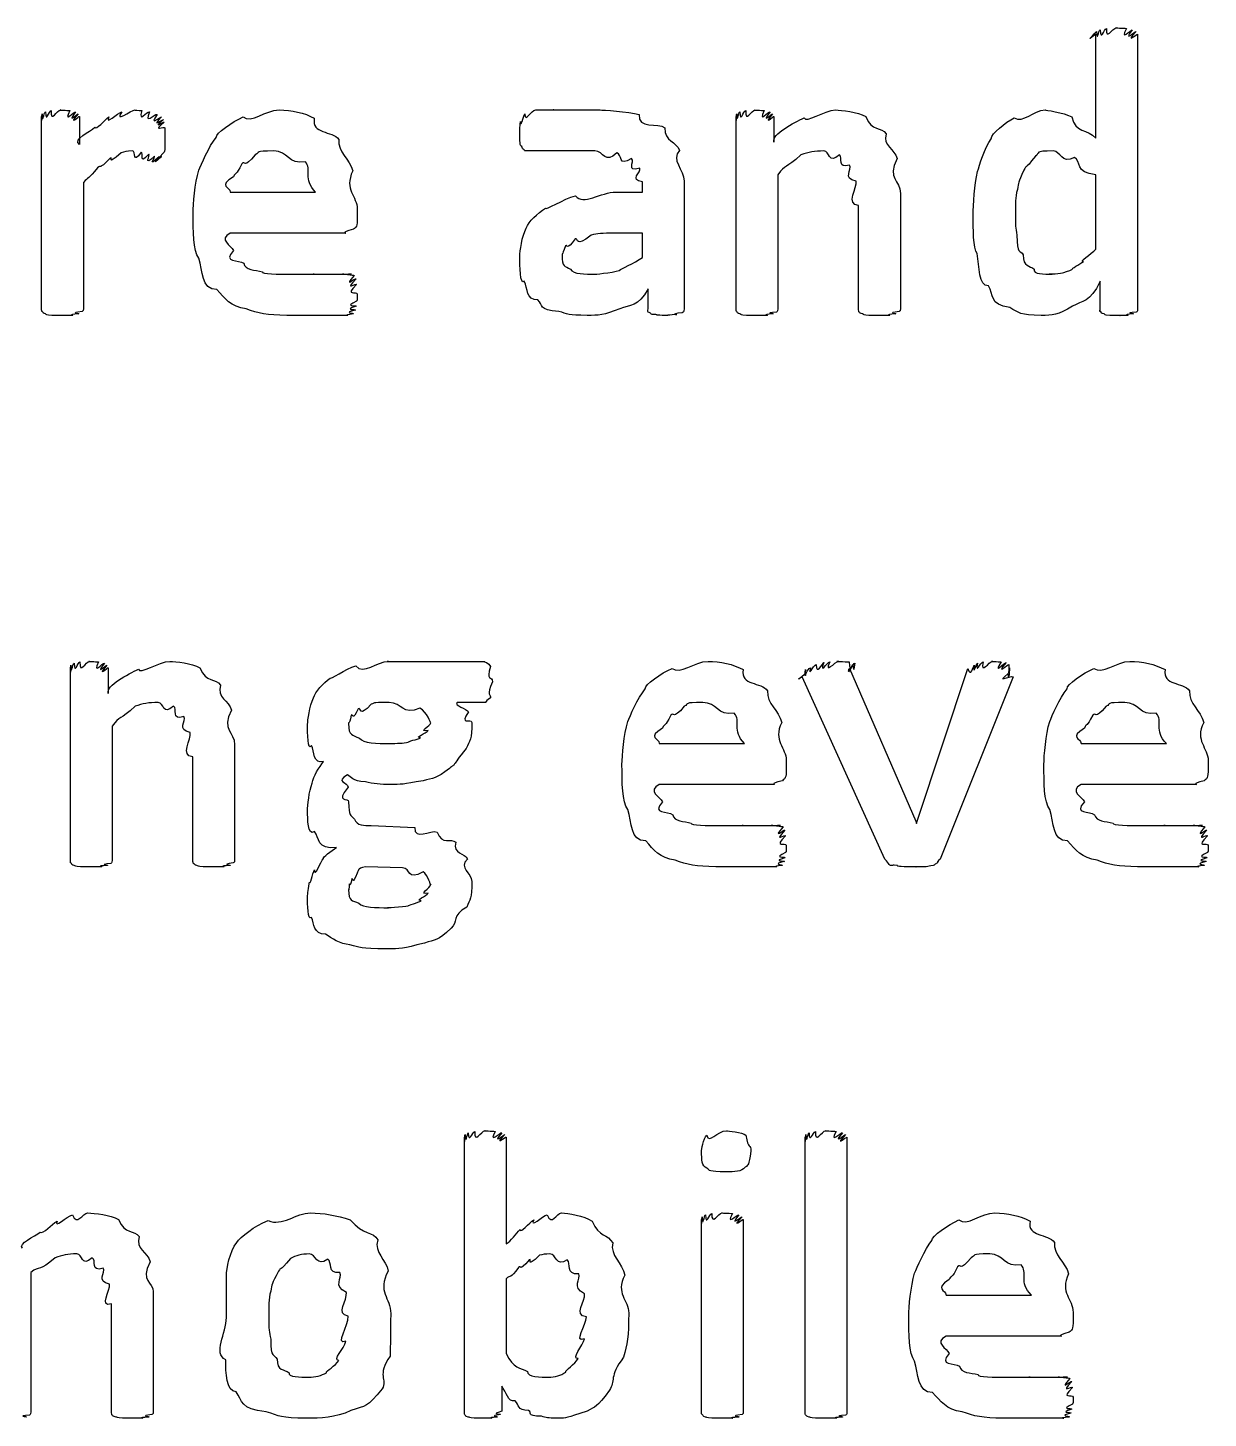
# Model space of a CAD drawing. Header units: millimetres. Extents: x 0 to 216, y 0 to 279.
# Drawn here: x 79.22 to 89.36, y 114.49 to 126.44 of the extents above; entities that cross this region are included whole.
import ezdxf

# ---------------------------------------------------------------- set-up
doc = ezdxf.new("R2010")
doc.units = ezdxf.units.MM
doc.layers.get('0').update_dxf_attribs({"linetype": 'CONTINUOUS'})

msp = doc.modelspace()

# ---------------------------------------------------------------- linework, layer by layer
at = {"color": 0}
for p, q in [((88.3955, 125.487), (88.3955, 126.38)), ((88.7539, 126.38), (88.7539, 124.021)), ((79.3404, 124.021), (79.3404, 125.674)), ((79.6657, 125.674), (79.6657, 125.432)), ((85.3063, 124.021), (85.3063, 125.674)), ((85.6312, 125.674), (85.6312, 125.454)), ((80.3988, 125.493), (80.3988, 125.493)), ((85.6643, 125.173), (85.6643, 124.021)), ((88.3955, 124.533), (88.3955, 125.173)), ((79.6989, 125.107), (79.6989, 124.021)), ((84.5012, 125.024), (84.5012, 125.112)), ((84.8596, 125.118), (84.8596, 124.021)), ((80.9611, 125.024), (81.6942, 125.024)), ((84.2754, 125.024), (84.5012, 125.024)), ((86.7174, 125.013), (86.7174, 124.021)), ((82.0526, 124.875), (82.0526, 124.815)), ((86.3589, 124.021), (86.3589, 124.908)), ((81.9478, 124.671), (80.9611, 124.671)), ((84.5012, 124.671), (84.2641, 124.671)), ((84.5012, 124.462), (84.5012, 124.671)), ((88.4343, 124.026), (88.4343, 124.258)), ((84.551, 124.021), (84.551, 124.192)), ((82.6064, 120.993), (83.1465, 120.993)), ((79.5874, 119.284), (79.5874, 120.938)), ((79.9123, 120.938), (79.9123, 120.717)), ((86.2817, 120.933), (86.8497, 119.621)), ((86.8606, 119.621), (87.2959, 120.933)), ((87.6543, 120.938), (87.6543, 120.938)), ((83.2129, 120.817), (83.2129, 120.817)), ((86.5851, 119.295), (85.8739, 120.861)), ((87.6875, 120.861), (87.0589, 119.295)), ((83.1522, 120.64), (82.9098, 120.64)), ((79.9454, 120.437), (79.9454, 119.284)), ((82.6837, 120.464), (82.6837, 120.464)), ((80.9985, 120.276), (80.9985, 119.284)), ((84.6459, 120.288), (85.3793, 120.288)), ((88.2703, 120.288), (89.0034, 120.288)), ((80.6401, 119.284), (80.6401, 120.172)), ((85.7373, 120.139), (85.7373, 120.078)), ((89.3618, 120.139), (89.3618, 120.078)), ((85.6326, 119.935), (84.6459, 119.935)), ((89.257, 119.935), (88.2703, 119.935)), ((82.1711, 119.582), (82.5458, 119.566)), ((86.8497, 119.621), (86.8549, 119.599)), ((86.8549, 119.599), (86.8606, 119.621)), ((82.441, 119.218), (82.1214, 119.229)), ((82.6837, 119.075), (82.6837, 119.075)), ((82.973, 114.547), (82.973, 116.906)), ((83.3314, 116.906), (83.3314, 115.991)), ((85.9, 114.547), (85.9, 116.906)), ((86.2584, 116.906), (86.2584, 114.547)), ((85.4343, 116.785), (85.4343, 116.785)), ((85.0099, 114.547), (85.0099, 116.2)), ((85.368, 116.2), (85.368, 114.547)), ((79.2469, 115.743), (79.2469, 114.547)), ((83.3314, 115.688), (83.3314, 115.048)), ((80.2996, 115.577), (80.2996, 114.547)), ((87.11, 115.55), (87.8431, 115.55)), ((79.9412, 114.547), (79.9412, 115.473)), ((82.339, 115.39), (82.339, 115.39)), ((84.3841, 115.395), (84.3841, 115.395)), ((88.2015, 115.401), (88.2015, 115.34)), ((81.9753, 115.368), (81.9753, 115.368)), ((84.0204, 115.363), (84.0204, 115.363)), ((88.0967, 115.197), (87.11, 115.197)), ((83.2926, 114.767), (83.2926, 114.552))]:
    msp.add_line(p, q, dxfattribs=at)
for points in [[(88.3955, 126.38), (88.2798, 126.287), (88.3969, 126.394), (88.4012, 126.402)], [(88.4012, 126.402), (88.4079, 126.303), (88.4192, 126.414), (88.4343, 126.419)], [(88.4343, 126.419), (88.4372, 126.31), (88.4671, 126.425), (88.4894, 126.43)], [(88.4894, 126.43), (88.4813, 126.317), (88.5391, 126.435), (88.5719, 126.435)], [(88.5719, 126.435), (88.5515, 126.435), (88.6382, 126.432), (88.6601, 126.43)], [(88.6601, 126.43), (88.5956, 126.31), (88.6989, 126.421), (88.7099, 126.419)], [(88.7099, 126.419), (88.6217, 126.303), (88.7345, 126.409), (88.743, 126.402)], [(88.743, 126.402), (88.6354, 126.287), (88.7539, 126.387), (88.7539, 126.38)], [(79.3404, 125.674), (79.3404, 125.582), (79.3418, 125.688), (79.3461, 125.696)], [(79.3461, 125.696), (79.3475, 125.597), (79.3584, 125.709), (79.3736, 125.713)], [(79.3736, 125.713), (79.3764, 125.608), (79.4039, 125.724), (79.4233, 125.724)], [(79.4233, 125.724), (79.4177, 125.611), (79.4727, 125.729), (79.5059, 125.729)], [(79.5059, 125.729), (79.4798, 125.729), (79.5609, 125.727), (79.5831, 125.724)], [(79.5831, 125.724), (79.5239, 125.608), (79.6216, 125.72), (79.6325, 125.713)], [(79.6325, 125.713), (79.5457, 125.597), (79.6505, 125.703), (79.6548, 125.696)], [(79.6548, 125.696), (79.557, 125.582), (79.6657, 125.681), (79.6657, 125.674)], [(79.798, 125.581), (79.8065, 125.549), (79.8823, 125.647), (79.9193, 125.669)], [(79.9193, 125.669), (79.8809, 125.593), (79.9924, 125.705), (80.0294, 125.713)], [(80.0294, 125.713), (79.9578, 125.611), (80.1081, 125.729), (80.1455, 125.729)], [(80.1455, 125.729), (80.1261, 125.729), (80.1783, 125.727), (80.2005, 125.724)], [(80.2005, 125.724), (80.1702, 125.608), (80.2446, 125.72), (80.2665, 125.713)], [(80.2665, 125.713), (80.2185, 125.593), (80.3134, 125.698), (80.3328, 125.691)], [(80.3328, 125.691), (80.2555, 125.578), (80.3631, 125.676), (80.3712, 125.669)], [(80.3712, 125.669), (80.2693, 125.564), (80.3836, 125.654), (80.3878, 125.647)], [(80.3878, 125.647), (80.2778, 125.553), (80.3935, 125.636), (80.3935, 125.625)], [(80.8397, 125.493), (80.8359, 125.531), (80.9791, 125.627), (81.0715, 125.669)], [(81.0715, 125.669), (81.1375, 125.611), (81.2655, 125.729), (81.3802, 125.729)], [(81.3802, 125.729), (81.486, 125.729), (81.5979, 125.705), (81.6832, 125.658)], [(81.6832, 125.658), (81.6557, 125.52), (81.8374, 125.553), (81.8928, 125.476)], [(83.4542, 125.63), (83.4595, 125.567), (83.4732, 125.674), (83.4926, 125.696)], [(83.4926, 125.696), (83.4954, 125.611), (83.5424, 125.729), (83.5865, 125.729)], [(83.5865, 125.729), (83.5836, 125.729), (83.6814, 125.729), (83.7406, 125.729)], [(83.7406, 125.729), (83.7022, 125.729), (83.862, 125.729), (83.928, 125.729)], [(83.928, 125.729), (83.9555, 125.729), (84.0673, 125.729), (84.1375, 125.729)], [(84.1375, 125.729), (84.1569, 125.729), (84.3813, 125.716), (84.4737, 125.691)], [(84.4737, 125.691), (84.4585, 125.56), (84.6391, 125.626), (84.6942, 125.575)], [(85.3063, 125.674), (85.3063, 125.582), (85.3073, 125.688), (85.3115, 125.696)], [(85.3115, 125.696), (85.313, 125.597), (85.3239, 125.709), (85.3391, 125.713)], [(85.3391, 125.713), (85.3419, 125.608), (85.3694, 125.724), (85.3888, 125.724)], [(85.3888, 125.724), (85.3832, 125.611), (85.4385, 125.729), (85.4714, 125.729)], [(85.4714, 125.729), (85.4452, 125.729), (85.5267, 125.727), (85.5486, 125.724)], [(85.5486, 125.724), (85.4893, 125.608), (85.5871, 125.72), (85.5984, 125.713)], [(85.5984, 125.713), (85.5116, 125.597), (85.616, 125.703), (85.6202, 125.696)], [(85.6202, 125.696), (85.5225, 125.582), (85.6312, 125.681), (85.6312, 125.674)], [(85.6312, 125.454), (85.6107, 125.523), (85.8051, 125.619), (85.8905, 125.663)], [(85.8905, 125.663), (85.9014, 125.611), (86.0683, 125.729), (86.1603, 125.729)], [(86.1603, 125.729), (86.2129, 125.729), (86.3494, 125.71), (86.4196, 125.674)], [(86.4196, 125.674), (86.4747, 125.538), (86.5519, 125.587), (86.596, 125.525)], [(87.497, 125.481), (87.4998, 125.527), (87.6184, 125.622), (87.6956, 125.663)], [(87.6956, 125.663), (87.7729, 125.611), (87.8611, 125.729), (87.9602, 125.729)], [(87.9602, 125.729), (87.956, 125.729), (88.1214, 125.709), (88.1916, 125.669)], [(88.1916, 125.669), (88.2138, 125.531), (88.3296, 125.567), (88.3955, 125.487)], [(79.6657, 125.432), (79.605, 125.476), (79.7567, 125.543), (79.798, 125.581)], [(80.3935, 125.625), (80.2802, 125.531), (80.3988, 125.597), (80.3988, 125.575)], [(80.3988, 125.575), (80.3988, 125.49), (80.3988, 125.528), (80.3988, 125.493)], [(83.4485, 125.531), (83.4485, 125.523), (83.4499, 125.608), (83.4542, 125.63)], [(83.4485, 125.465), (83.4485, 125.457), (83.4485, 125.509), (83.4485, 125.531)], [(84.6942, 125.575), (84.6899, 125.457), (84.7947, 125.459), (84.8212, 125.382)], [(86.596, 125.525), (86.5628, 125.417), (86.6704, 125.395), (86.6895, 125.311)], [(80.3988, 125.41), (80.3988, 125.377), (80.3949, 125.371), (80.3878, 125.36)], [(80.3988, 125.493), (80.3988, 125.421), (80.3988, 125.432), (80.3988, 125.41)], [(80.6909, 125.211), (80.7103, 125.258), (80.7766, 125.415), (80.8397, 125.493)], [(81.8928, 125.476), (81.8829, 125.366), (81.9877, 125.308), (82.0138, 125.206)], [(83.4651, 125.415), (83.4513, 125.417), (83.4513, 125.446), (83.4485, 125.465)], [(83.487, 125.388), (83.4665, 125.391), (83.4718, 125.404), (83.4651, 125.415)], [(87.3813, 125.2), (87.3936, 125.251), (87.4448, 125.404), (87.497, 125.481)], [(79.9303, 125.316), (79.8174, 125.2), (79.8601, 125.269), (79.8202, 125.233)], [(80.0241, 125.36), (79.8834, 125.24), (79.9634, 125.338), (79.9303, 125.316)], [(80.1232, 125.377), (80.064, 125.377), (80.0573, 125.371), (80.0241, 125.36)], [(80.1949, 125.366), (80.1232, 125.258), (80.1479, 125.377), (80.1232, 125.377)], [(80.2612, 125.349), (80.1702, 125.247), (80.2199, 125.361), (80.1949, 125.366)], [(80.3106, 125.332), (80.2072, 125.236), (80.2792, 125.345), (80.2612, 125.349)], [(80.3494, 125.327), (80.2361, 125.225), (80.3243, 125.329), (80.3106, 125.332)], [(80.3712, 125.332), (80.2584, 125.225), (80.3603, 125.327), (80.3494, 125.327)], [(80.3878, 125.36), (80.2693, 125.236), (80.3783, 125.339), (80.3712, 125.332)], [(81.1759, 125.344), (81.0715, 125.218), (81.0934, 125.3), (81.0602, 125.266)], [(81.3361, 125.377), (81.1622, 125.377), (81.2229, 125.366), (81.1759, 125.344)], [(81.606, 125.283), (81.4599, 125.258), (81.4571, 125.377), (81.3361, 125.377)], [(81.6942, 125.024), (81.5813, 125.134), (81.6681, 125.22), (81.606, 125.283)], [(83.5145, 125.377), (83.4817, 125.377), (83.494, 125.379), (83.487, 125.388)], [(83.5865, 125.377), (83.5064, 125.377), (83.5283, 125.377), (83.5145, 125.377)], [(83.7075, 125.377), (83.5723, 125.377), (83.6193, 125.377), (83.5865, 125.377)], [(83.8729, 125.377), (83.7861, 125.377), (83.7544, 125.377), (83.7075, 125.377)], [(84.0934, 125.377), (83.9142, 125.377), (83.9392, 125.377), (83.8729, 125.377)], [(84.2807, 125.36), (84.1872, 125.258), (84.1664, 125.377), (84.0934, 125.377)], [(84.4077, 125.311), (84.2892, 125.236), (84.3319, 125.349), (84.2807, 125.36)], [(84.4793, 125.228), (84.3552, 125.192), (84.4405, 125.288), (84.4077, 125.311)], [(84.8212, 125.382), (84.7411, 125.302), (84.8596, 125.217), (84.8596, 125.118)], [(85.8629, 125.344), (85.7321, 125.218), (85.7331, 125.268), (85.6643, 125.173)], [(86.0612, 125.377), (85.9786, 125.377), (85.9289, 125.366), (85.8629, 125.344)], [(86.1935, 125.344), (86.0958, 125.258), (86.1124, 125.377), (86.0612, 125.377)], [(86.2817, 125.256), (86.1688, 125.218), (86.2295, 125.324), (86.1935, 125.344)], [(86.6895, 125.311), (86.5988, 125.134), (86.7174, 125.13), (86.7174, 125.013)], [(87.8777, 125.332), (87.7757, 125.2), (87.8032, 125.262), (87.7782, 125.211)], [(88.0318, 125.377), (87.8611, 125.377), (87.9217, 125.361), (87.8777, 125.332)], [(88.2138, 125.321), (88.0992, 125.258), (88.0939, 125.377), (88.0318, 125.377)], [(88.3955, 125.173), (88.2167, 125.189), (88.2717, 125.288), (88.2138, 125.321)], [(79.8202, 125.233), (79.7401, 125.13), (79.7429, 125.157), (79.6989, 125.107)], [(80.6415, 124.842), (80.6415, 124.92), (80.6581, 125.101), (80.6909, 125.211)], [(81.0602, 125.266), (81.008, 125.156), (81.0066, 125.2), (80.9886, 125.156)], [(82.0138, 125.206), (81.934, 125.042), (82.0526, 124.992), (82.0526, 124.875)], [(84.5012, 125.112), (84.3855, 125.126), (84.4931, 125.195), (84.4793, 125.228)], [(86.3367, 125.118), (86.2171, 125.141), (86.3064, 125.218), (86.2817, 125.256)], [(87.3428, 124.825), (87.3428, 124.914), (87.3552, 125.09), (87.3813, 125.2)], [(87.7782, 125.211), (87.7245, 125.101), (87.7341, 125.108), (87.7231, 125.046)], [(80.9886, 125.156), (80.8535, 125.071), (80.9611, 125.071), (80.9611, 125.024)], [(86.3589, 124.908), (86.2432, 124.916), (86.3505, 125.065), (86.3367, 125.118)], [(87.7231, 125.046), (87.7023, 124.976), (87.7066, 124.92), (87.7066, 124.859)], [(83.669, 124.886), (83.6648, 124.861), (83.8246, 124.969), (83.928, 124.991)], [(83.928, 124.991), (83.9886, 124.906), (84.1456, 125.024), (84.2754, 125.024)], [(80.6909, 124.456), (80.6415, 124.52), (80.6415, 124.695), (80.6415, 124.842)], [(82.0526, 124.815), (82.0526, 124.715), (82.0416, 124.726), (82.0194, 124.704)], [(83.5036, 124.715), (83.5258, 124.77), (83.5988, 124.842), (83.669, 124.886)], [(87.376, 124.495), (87.3428, 124.541), (87.3428, 124.711), (87.3428, 124.825)], [(87.7066, 124.859), (87.7023, 124.726), (87.7094, 124.721), (87.7175, 124.655)], [(82.0194, 124.704), (81.89, 124.671), (81.9725, 124.671), (81.9478, 124.671)], [(83.4485, 124.473), (83.4485, 124.513), (83.4665, 124.645), (83.5036, 124.715)], [(80.9611, 124.671), (80.8535, 124.616), (80.9696, 124.567), (80.9886, 124.522)], [(83.9227, 124.622), (83.8454, 124.506), (83.8577, 124.586), (83.8398, 124.561)], [(84.0602, 124.655), (83.9184, 124.535), (83.9583, 124.635), (83.9227, 124.622)], [(84.2641, 124.671), (84.1498, 124.671), (84.1181, 124.666), (84.0602, 124.655)], [(87.7175, 124.655), (87.7203, 124.479), (87.7464, 124.535), (87.7729, 124.484)], [(80.8454, 124.186), (80.7103, 124.186), (80.7268, 124.349), (80.6909, 124.456)], [(80.9886, 124.522), (80.8909, 124.413), (81.0355, 124.445), (81.0768, 124.412)], [(83.487, 124.258), (83.4485, 124.222), (83.4485, 124.391), (83.4485, 124.473)], [(83.8398, 124.561), (83.808, 124.458), (83.8122, 124.513), (83.8122, 124.484)], [(83.8122, 124.484), (83.808, 124.376), (83.8359, 124.391), (83.8839, 124.362)], [(84.303, 124.351), (84.3153, 124.365), (84.431, 124.413), (84.5012, 124.462)], [(87.4751, 124.219), (87.3869, 124.211), (87.3979, 124.387), (87.376, 124.495)], [(87.7729, 124.484), (87.7729, 124.38), (87.8293, 124.395), (87.8664, 124.362)], [(88.2908, 124.429), (88.2428, 124.42), (88.3585, 124.492), (88.3955, 124.533)], [(81.0768, 124.412), (81.0891, 124.351), (81.1706, 124.358), (81.2366, 124.34)], [(81.2366, 124.34), (81.2214, 124.318), (81.3827, 124.318), (81.4793, 124.318)], [(83.8839, 124.362), (83.9075, 124.318), (84.0066, 124.318), (84.099, 124.318)], [(84.099, 124.318), (84.0726, 124.318), (84.2395, 124.329), (84.303, 124.351)], [(87.8664, 124.362), (87.8498, 124.318), (87.9574, 124.318), (88.0209, 124.318)], [(88.0209, 124.318), (87.9408, 124.318), (88.0787, 124.321), (88.1091, 124.329)], [(88.1091, 124.329), (88.1172, 124.332), (88.1669, 124.347), (88.1973, 124.362)], [(88.1973, 124.362), (88.1765, 124.365), (88.2579, 124.402), (88.2908, 124.429)], [(81.4793, 124.318), (81.5125, 124.318), (81.624, 124.318), (81.6832, 124.318)], [(81.6832, 124.318), (81.6296, 124.318), (81.7908, 124.318), (81.8321, 124.318)], [(81.8321, 124.318), (81.8321, 124.318), (81.9108, 124.318), (81.9369, 124.318)], [(81.9369, 124.318), (81.8871, 124.318), (81.9877, 124.318), (82.0028, 124.318)], [(82.0028, 124.318), (81.9118, 124.318), (82.0208, 124.314), (82.0251, 124.307)], [(82.0251, 124.307), (81.9231, 124.189), (82.0374, 124.293), (82.0416, 124.28)], [(82.0416, 124.28), (81.9312, 124.164), (82.0469, 124.252), (82.0469, 124.23)], [(82.0469, 124.23), (81.934, 124.12), (82.0526, 124.181), (82.0526, 124.147)], [(83.6027, 124.098), (83.5036, 124.098), (83.5159, 124.194), (83.487, 124.258)], [(87.6572, 124.032), (87.478, 124.056), (87.522, 124.142), (87.4751, 124.219)], [(88.4343, 124.258), (88.3461, 124.068), (88.277, 124.094), (88.1973, 124.043)], [(81.099, 124.021), (80.9639, 124.038), (80.9142, 124.112), (80.8454, 124.186)], [(82.0526, 124.147), (82.0526, 124.065), (82.0498, 124.105), (82.0469, 124.087)], [(83.7847, 123.999), (83.6027, 124.01), (83.6538, 124.054), (83.6027, 124.098)], [(84.551, 124.192), (84.4628, 124.038), (84.3964, 124.056), (84.3082, 124.021)], [(79.3461, 123.999), (79.3404, 123.994), (79.3404, 124.012), (79.3404, 124.021)], [(79.3736, 123.977), (79.3517, 123.98), (79.3531, 123.99), (79.3461, 123.999)], [(79.4286, 123.965), (79.3764, 123.968), (79.3873, 123.972), (79.3736, 123.977)], [(79.6604, 123.977), (79.5419, 123.968), (79.6301, 123.968), (79.605, 123.965)], [(79.6879, 123.999), (79.568, 123.98), (79.6742, 123.983), (79.6604, 123.977)], [(79.6989, 124.021), (79.696, 123.994), (79.6946, 124.006), (79.6879, 123.999)], [(81.4462, 123.965), (81.2807, 123.965), (81.1982, 123.983), (81.099, 124.021)], [(82.0194, 123.977), (81.9094, 123.965), (81.9976, 123.965), (81.9644, 123.965)], [(82.036, 124.01), (81.9203, 123.983), (82.0265, 123.988), (82.0194, 123.977)], [(82.0416, 124.043), (81.927, 124.006), (82.0388, 124.021), (82.036, 124.01)], [(82.0469, 124.087), (81.9312, 124.032), (82.0441, 124.056), (82.0416, 124.043)], [(84.0274, 123.965), (83.8634, 123.965), (83.8577, 123.977), (83.7847, 123.999)], [(84.3082, 124.021), (84.1678, 123.965), (84.1266, 123.965), (84.0274, 123.965)], [(84.5675, 123.988), (84.5358, 123.988), (84.551, 124.006), (84.551, 124.021)], [(84.6169, 123.971), (84.5577, 123.972), (84.5785, 123.98), (84.5675, 123.988)], [(84.7051, 123.965), (84.6018, 123.965), (84.6391, 123.967), (84.6169, 123.971)], [(84.7933, 123.971), (84.679, 123.965), (84.7453, 123.965), (84.7051, 123.965)], [(84.8431, 123.988), (84.7189, 123.972), (84.8155, 123.974), (84.7933, 123.971)], [(84.8596, 124.021), (84.8596, 123.988), (84.854, 123.994), (84.8431, 123.988)], [(85.3115, 123.999), (85.3063, 123.994), (85.3063, 124.012), (85.3063, 124.021)], [(85.3391, 123.977), (85.3172, 123.98), (85.3186, 123.99), (85.3115, 123.999)], [(85.3944, 123.965), (85.3419, 123.968), (85.3528, 123.972), (85.3391, 123.977)], [(85.6259, 123.977), (85.5073, 123.968), (85.5955, 123.968), (85.5708, 123.965)], [(85.6534, 123.993), (85.5334, 123.98), (85.6396, 123.983), (85.6259, 123.977)], [(85.6643, 124.021), (85.6615, 123.99), (85.6601, 124), (85.6534, 123.993)], [(86.3646, 123.993), (86.3604, 123.99), (86.3589, 124.01), (86.3589, 124.021)], [(86.3921, 123.977), (86.3713, 123.98), (86.3713, 123.989), (86.3646, 123.993)], [(86.4471, 123.965), (86.3974, 123.968), (86.4059, 123.972), (86.3921, 123.977)], [(86.6786, 123.977), (86.5628, 123.968), (86.6482, 123.968), (86.6235, 123.965)], [(86.7061, 123.999), (86.5875, 123.98), (86.6923, 123.983), (86.6786, 123.977)], [(86.7174, 124.021), (86.7174, 123.994), (86.7131, 124.006), (86.7061, 123.999)], [(87.927, 123.965), (87.7464, 123.965), (87.7341, 123.988), (87.6572, 124.032)], [(88.1973, 124.043), (88.0664, 123.965), (88.0262, 123.965), (87.927, 123.965)], [(88.4396, 123.999), (88.423, 123.994), (88.4343, 124.015), (88.4343, 124.026)], [(88.4671, 123.977), (88.4343, 123.98), (88.4467, 123.99), (88.4396, 123.999)], [(88.5169, 123.965), (88.459, 123.968), (88.4813, 123.972), (88.4671, 123.977)], [(88.7208, 123.977), (88.6023, 123.968), (88.6933, 123.968), (88.6714, 123.965)], [(88.743, 123.993), (88.6245, 123.98), (88.7317, 123.983), (88.7208, 123.977)], [(88.7539, 124.021), (88.7539, 123.99), (88.7497, 124), (88.743, 123.993)], [(79.5168, 123.965), (79.4247, 123.965), (79.4537, 123.965), (79.4286, 123.965)], [(79.605, 123.965), (79.4949, 123.965), (79.5528, 123.965), (79.5168, 123.965)], [(81.661, 123.965), (81.4903, 123.965), (81.5234, 123.965), (81.4462, 123.965)], [(81.8374, 123.965), (81.7397, 123.965), (81.7273, 123.965), (81.661, 123.965)], [(81.9644, 123.965), (81.843, 123.965), (81.8885, 123.965), (81.8374, 123.965)], [(85.4826, 123.965), (85.3902, 123.965), (85.4191, 123.965), (85.3944, 123.965)], [(85.5708, 123.965), (85.4604, 123.965), (85.5183, 123.965), (85.4826, 123.965)], [(86.541, 123.965), (86.4443, 123.965), (86.4718, 123.965), (86.4471, 123.965)], [(86.6235, 123.965), (86.5145, 123.965), (86.5738, 123.965), (86.541, 123.965)], [(88.5994, 123.965), (88.5003, 123.965), (88.5391, 123.965), (88.5169, 123.965)], [(88.6714, 123.965), (88.5582, 123.965), (88.6245, 123.965), (88.5994, 123.965)], [(79.6202, 120.977), (79.623, 120.872), (79.6505, 120.988), (79.6699, 120.988)], [(79.6699, 120.988), (79.6643, 120.875), (79.7197, 120.993), (79.7525, 120.993)], [(79.7525, 120.993), (79.7264, 120.993), (79.8079, 120.99), (79.8297, 120.988)], [(79.8297, 120.988), (79.7705, 120.872), (79.8682, 120.983), (79.8795, 120.977)], [(80.1716, 120.927), (80.1825, 120.875), (80.3494, 120.993), (80.4414, 120.993)], [(80.4414, 120.993), (80.494, 120.993), (80.6305, 120.974), (80.7007, 120.938)], [(82.0388, 120.954), (82.1062, 120.875), (82.2205, 120.993), (82.32, 120.993)], [(82.32, 120.993), (82.2607, 120.993), (82.4248, 120.993), (82.4689, 120.993)], [(82.4689, 120.993), (82.4699, 120.993), (82.5623, 120.993), (82.6064, 120.993)], [(83.1465, 120.993), (83.1314, 120.993), (83.1854, 120.978), (83.1963, 120.949)], [(84.7563, 120.933), (84.8222, 120.875), (84.9507, 120.993), (85.065, 120.993)], [(85.065, 120.993), (85.1711, 120.993), (85.2826, 120.968), (85.368, 120.922)], [(86.0612, 120.982), (86.0171, 120.872), (86.0915, 120.988), (86.1109, 120.988)], [(86.1109, 120.988), (86.057, 120.875), (86.1579, 120.993), (86.1882, 120.993)], [(86.1882, 120.993), (86.1233, 120.993), (86.2542, 120.99), (86.2764, 120.988)], [(86.2764, 120.988), (86.2845, 120.872), (86.3148, 120.983), (86.3258, 120.977)], [(87.3788, 120.977), (87.3622, 120.872), (87.4063, 120.988), (87.4282, 120.988)], [(87.4282, 120.988), (87.4063, 120.875), (87.478, 120.993), (87.5111, 120.993)], [(87.5111, 120.993), (87.4681, 120.993), (87.5633, 120.99), (87.5827, 120.988)], [(87.5827, 120.988), (87.5055, 120.872), (87.6155, 120.985), (87.6268, 120.982)], [(88.3804, 120.933), (88.4467, 120.875), (88.5747, 120.993), (88.689, 120.993)], [(88.689, 120.993), (88.7952, 120.993), (88.9071, 120.968), (88.9924, 120.922)], [(79.5874, 120.938), (79.5874, 120.846), (79.5884, 120.952), (79.5927, 120.96)], [(79.5927, 120.96), (79.5941, 120.861), (79.605, 120.972), (79.6202, 120.977)], [(79.8795, 120.977), (79.7927, 120.861), (79.8971, 120.967), (79.9013, 120.96)], [(79.9013, 120.96), (79.8036, 120.846), (79.9123, 120.945), (79.9123, 120.938)], [(79.9123, 120.717), (79.8918, 120.787), (80.0862, 120.883), (80.1716, 120.927)], [(80.7007, 120.938), (80.7558, 120.802), (80.833, 120.851), (80.8771, 120.789)], [(81.8183, 120.85), (81.8155, 120.828), (81.9535, 120.933), (82.0388, 120.954)], [(83.1963, 120.949), (83.1536, 120.817), (83.2129, 120.875), (83.2129, 120.817)], [(84.5249, 120.756), (84.5206, 120.795), (84.6638, 120.891), (84.7563, 120.933)], [(85.368, 120.922), (85.3405, 120.784), (85.5225, 120.817), (85.5775, 120.74)], [(85.8739, 120.861), (85.7857, 120.802), (85.9095, 120.888), (85.907, 120.899)], [(85.9014, 120.922), (85.8957, 120.835), (85.9151, 120.934), (85.9455, 120.938)], [(85.907, 120.899), (85.8957, 120.824), (85.9014, 120.917), (85.9014, 120.922)], [(85.9455, 120.938), (85.9247, 120.85), (85.9621, 120.957), (85.9952, 120.966)], [(85.9952, 120.966), (85.991, 120.863), (86.0503, 120.978), (86.0612, 120.982)], [(86.3039, 120.96), (86.2598, 120.846), (86.2736, 120.944), (86.2817, 120.933)], [(86.3258, 120.977), (86.3064, 120.861), (86.3286, 120.967), (86.3039, 120.96)], [(87.2959, 120.933), (87.3248, 120.846), (87.3428, 120.952), (87.351, 120.96)], [(87.351, 120.96), (87.34, 120.861), (87.3675, 120.972), (87.3788, 120.977)], [(87.6268, 120.982), (87.5273, 120.863), (87.6445, 120.972), (87.6487, 120.966)], [(87.6434, 120.888), (87.5273, 120.797), (87.6572, 120.872), (87.6875, 120.861)], [(87.6487, 120.905), (87.6487, 120.813), (87.6459, 120.895), (87.6434, 120.888)], [(87.6487, 120.966), (87.6515, 120.85), (87.6543, 120.949), (87.6543, 120.938)], [(87.6543, 120.922), (87.6515, 120.824), (87.6515, 120.912), (87.6487, 120.905)], [(87.6543, 120.938), (87.6515, 120.835), (87.6543, 120.928), (87.6543, 120.922)], [(88.1489, 120.756), (88.1447, 120.795), (88.2883, 120.891), (88.3804, 120.933)], [(88.9924, 120.922), (88.9649, 120.784), (89.1466, 120.817), (89.2016, 120.74)], [(80.8771, 120.789), (80.844, 120.68), (80.9516, 120.658), (80.9706, 120.574)], [(81.6751, 120.679), (81.6942, 120.735), (81.7591, 120.806), (81.8183, 120.85)], [(83.2129, 120.817), (83.1536, 120.696), (83.2072, 120.708), (83.1963, 120.679)], [(84.376, 120.475), (84.395, 120.522), (84.4614, 120.679), (84.5249, 120.756)], [(88.0001, 120.475), (88.0195, 120.522), (88.0854, 120.679), (88.1489, 120.756)], [(80.3423, 120.64), (80.2598, 120.64), (80.21, 120.629), (80.1441, 120.607)], [(80.4746, 120.607), (80.3769, 120.522), (80.3935, 120.64), (80.3423, 120.64)], [(81.6254, 120.453), (81.6254, 120.482), (81.6419, 120.613), (81.6751, 120.679)], [(82.3253, 120.64), (82.1503, 120.64), (82.2152, 120.635), (82.1711, 120.624)], [(82.5899, 120.591), (82.441, 120.522), (82.4385, 120.64), (82.3253, 120.64)], [(82.9098, 120.64), (82.882, 120.614), (82.9896, 120.587), (83.009, 120.558)], [(83.1963, 120.679), (83.1314, 120.64), (83.1702, 120.64), (83.1522, 120.64)], [(85.0209, 120.64), (84.8473, 120.64), (84.908, 120.629), (84.861, 120.607)], [(85.2911, 120.547), (85.1447, 120.522), (85.1422, 120.64), (85.0209, 120.64)], [(85.5775, 120.74), (85.568, 120.629), (85.6728, 120.571), (85.6989, 120.469)], [(88.6449, 120.64), (88.4714, 120.64), (88.5321, 120.629), (88.4851, 120.607)], [(88.9152, 120.547), (88.7691, 120.522), (88.7663, 120.64), (88.6449, 120.64)], [(89.2016, 120.74), (89.1921, 120.629), (89.2969, 120.571), (89.323, 120.469)], [(80.1441, 120.607), (80.0132, 120.482), (80.0146, 120.531), (79.9454, 120.437)], [(80.5628, 120.519), (80.4499, 120.482), (80.5106, 120.588), (80.4746, 120.607)], [(80.6178, 120.381), (80.4982, 120.405), (80.5879, 120.482), (80.5628, 120.519)], [(80.9706, 120.574), (80.88, 120.398), (80.9985, 120.394), (80.9985, 120.276)], [(82, 120.53), (81.9781, 120.427), (81.9781, 120.483), (81.9781, 120.458)], [(82.0607, 120.585), (82.0071, 120.471), (82.0138, 120.552), (82, 120.53)], [(82.1711, 120.624), (82.0621, 120.504), (82.0896, 120.603), (82.0607, 120.585)], [(82.6837, 120.464), (82.6837, 120.46), (82.652, 120.56), (82.5899, 120.591)], [(83.009, 120.558), (82.9179, 120.442), (83.0365, 120.503), (83.0365, 120.469)], [(84.7453, 120.53), (84.6928, 120.42), (84.6914, 120.464), (84.6737, 120.42)], [(84.861, 120.607), (84.7563, 120.482), (84.7781, 120.563), (84.7453, 120.53)], [(85.3793, 120.288), (85.266, 120.398), (85.3528, 120.483), (85.2911, 120.547)], [(88.3694, 120.53), (88.3172, 120.42), (88.3158, 120.464), (88.2978, 120.42)], [(88.4851, 120.607), (88.3804, 120.482), (88.4026, 120.563), (88.3694, 120.53)], [(89.0034, 120.288), (88.8905, 120.398), (88.9773, 120.483), (88.9152, 120.547)], [(81.6585, 120.271), (81.6254, 120.21), (81.6254, 120.383), (81.6254, 120.453)], [(81.9781, 120.458), (81.9781, 120.349), (82.0085, 120.365), (82.072, 120.332)], [(82.5955, 120.337), (82.5362, 120.338), (82.6463, 120.376), (82.6615, 120.398)], [(82.6615, 120.398), (82.5652, 120.383), (82.6837, 120.442), (82.6837, 120.464)], [(83.0365, 120.469), (83.0365, 120.323), (83.0199, 120.31), (82.9867, 120.244)], [(84.3262, 120.106), (84.3262, 120.184), (84.3428, 120.365), (84.376, 120.475)], [(84.6737, 120.42), (84.5386, 120.334), (84.6459, 120.334), (84.6459, 120.288)], [(85.6989, 120.469), (85.6188, 120.305), (85.7373, 120.256), (85.7373, 120.139)], [(87.9507, 120.106), (87.9507, 120.184), (87.9669, 120.365), (88.0001, 120.475)], [(88.2978, 120.42), (88.1627, 120.334), (88.2703, 120.334), (88.2703, 120.288)], [(89.323, 120.469), (89.2433, 120.305), (89.3618, 120.256), (89.3618, 120.139)], [(80.6401, 120.172), (80.5243, 120.18), (80.6319, 120.329), (80.6178, 120.381)], [(81.7633, 120.133), (81.6723, 120.107), (81.6832, 120.219), (81.6585, 120.271)], [(82.072, 120.332), (82.102, 120.288), (82.2205, 120.288), (82.3309, 120.288)], [(82.3309, 120.288), (82.393, 120.288), (82.4466, 120.29), (82.4907, 120.299)], [(82.4907, 120.299), (82.4812, 120.305), (82.5694, 120.322), (82.5955, 120.337)], [(82.9867, 120.244), (82.8516, 120.074), (82.9056, 120.119), (82.8435, 120.073)], [(81.6638, 119.946), (81.6762, 120.012), (81.7217, 120.078), (81.7633, 120.133)], [(82.8435, 120.073), (82.7278, 119.981), (82.7056, 119.993), (82.6174, 119.968)], [(84.376, 119.72), (84.3262, 119.783), (84.3262, 119.958), (84.3262, 120.106)], [(85.7373, 120.078), (85.7373, 119.979), (85.7264, 119.99), (85.7042, 119.968)], [(88.0001, 119.72), (87.9507, 119.783), (87.9507, 119.958), (87.9507, 120.106)], [(89.3618, 120.078), (89.3618, 119.979), (89.3505, 119.99), (89.3286, 119.968)], [(81.6254, 119.709), (81.6254, 119.754), (81.6377, 119.876), (81.6638, 119.946)], [(81.9672, 120.017), (81.8568, 119.96), (81.9725, 119.953), (81.9725, 119.913)], [(81.9725, 119.913), (81.8596, 119.765), (81.9781, 119.833), (81.9781, 119.786)], [(82.1214, 119.957), (82.0071, 119.968), (82.0028, 119.996), (81.9672, 120.017)], [(82.3309, 119.935), (82.2565, 119.935), (82.1877, 119.942), (82.1214, 119.957)], [(82.6174, 119.968), (82.4371, 119.935), (82.4371, 119.935), (82.3309, 119.935)], [(84.6459, 119.935), (84.5386, 119.88), (84.6543, 119.83), (84.6737, 119.786)], [(85.7042, 119.968), (85.5747, 119.935), (85.6576, 119.935), (85.6326, 119.935)], [(88.2703, 119.935), (88.1627, 119.88), (88.2784, 119.83), (88.2978, 119.786)], [(89.3286, 119.968), (89.1992, 119.935), (89.2817, 119.935), (89.257, 119.935)], [(81.686, 119.532), (81.6254, 119.485), (81.6254, 119.645), (81.6254, 119.709)], [(81.9781, 119.786), (81.9781, 119.659), (81.9947, 119.677), (82.0279, 119.637)], [(84.5301, 119.45), (84.395, 119.45), (84.4116, 119.612), (84.376, 119.72)], [(84.6737, 119.786), (84.5757, 119.677), (84.7203, 119.709), (84.7619, 119.676)], [(84.7619, 119.676), (84.7743, 119.615), (84.8554, 119.622), (84.9217, 119.604)], [(88.1546, 119.45), (88.0195, 119.45), (88.036, 119.612), (88.0001, 119.72)], [(88.2978, 119.786), (88.2001, 119.677), (88.3447, 119.709), (88.386, 119.676)], [(88.386, 119.676), (88.3984, 119.615), (88.4798, 119.622), (88.5458, 119.604)], [(82.0279, 119.637), (82.0469, 119.582), (82.1118, 119.582), (82.1711, 119.582)], [(82.5458, 119.566), (82.5429, 119.45), (82.6795, 119.549), (82.7387, 119.527)], [(84.9217, 119.604), (84.9066, 119.582), (85.0678, 119.582), (85.1641, 119.582)], [(85.1641, 119.582), (85.1972, 119.582), (85.3087, 119.582), (85.368, 119.582)], [(85.368, 119.582), (85.3144, 119.582), (85.4756, 119.582), (85.5169, 119.582)], [(85.5169, 119.582), (85.5169, 119.582), (85.5955, 119.582), (85.6216, 119.582)], [(85.6216, 119.582), (85.5719, 119.582), (85.6728, 119.582), (85.688, 119.582)], [(85.688, 119.582), (85.5969, 119.582), (85.7056, 119.578), (85.7098, 119.571)], [(85.7098, 119.571), (85.6079, 119.452), (85.7222, 119.557), (85.7264, 119.543)], [(88.5458, 119.604), (88.5306, 119.582), (88.6919, 119.582), (88.7885, 119.582)], [(88.7885, 119.582), (88.8213, 119.582), (88.9332, 119.582), (88.9924, 119.582)], [(88.9924, 119.582), (88.9385, 119.582), (89.0997, 119.582), (89.1413, 119.582)], [(89.1413, 119.582), (89.1413, 119.582), (89.2196, 119.582), (89.2457, 119.582)], [(89.2457, 119.582), (89.1963, 119.582), (89.2969, 119.582), (89.312, 119.582)], [(89.312, 119.582), (89.221, 119.582), (89.33, 119.578), (89.3339, 119.571)], [(89.3339, 119.571), (89.232, 119.452), (89.3466, 119.557), (89.3505, 119.543)], [(81.8734, 119.394), (81.7051, 119.375), (81.7259, 119.477), (81.686, 119.532)], [(82.7387, 119.527), (82.7828, 119.408), (82.8544, 119.479), (82.8985, 119.439)], [(82.8985, 119.439), (82.871, 119.331), (82.9758, 119.353), (82.998, 119.295)], [(84.7838, 119.284), (84.6487, 119.302), (84.5993, 119.375), (84.5301, 119.45)], [(85.7264, 119.543), (85.616, 119.428), (85.7321, 119.516), (85.7321, 119.494)], [(85.7321, 119.494), (85.6188, 119.384), (85.7373, 119.444), (85.7373, 119.411)], [(88.4079, 119.284), (88.2731, 119.302), (88.2234, 119.375), (88.1546, 119.45)], [(89.3505, 119.543), (89.2404, 119.428), (89.3561, 119.516), (89.3561, 119.494)], [(89.3561, 119.494), (89.2433, 119.384), (89.3618, 119.444), (89.3618, 119.411)], [(81.7633, 119.301), (81.7492, 119.309), (81.8321, 119.364), (81.8734, 119.394)], [(85.7321, 119.35), (85.616, 119.295), (85.7292, 119.32), (85.7264, 119.306)], [(85.7373, 119.411), (85.7373, 119.328), (85.7345, 119.368), (85.7321, 119.35)], [(89.3561, 119.35), (89.2404, 119.295), (89.3533, 119.32), (89.3505, 119.306)], [(89.3618, 119.411), (89.3618, 119.328), (89.359, 119.368), (89.3561, 119.35)], [(79.5927, 119.262), (79.5874, 119.258), (79.5874, 119.276), (79.5874, 119.284)], [(79.6202, 119.24), (79.5983, 119.243), (79.5997, 119.254), (79.5927, 119.262)], [(79.6756, 119.229), (79.623, 119.232), (79.6339, 119.236), (79.6202, 119.24)], [(79.7638, 119.229), (79.6713, 119.229), (79.7003, 119.229), (79.6756, 119.229)], [(79.852, 119.229), (79.7415, 119.229), (79.7994, 119.229), (79.7638, 119.229)], [(79.907, 119.24), (79.7885, 119.232), (79.8766, 119.232), (79.852, 119.229)], [(79.9345, 119.257), (79.8146, 119.243), (79.9207, 119.247), (79.907, 119.24)], [(79.9454, 119.284), (79.9426, 119.254), (79.9412, 119.264), (79.9345, 119.257)], [(80.6457, 119.257), (80.6415, 119.254), (80.6401, 119.273), (80.6401, 119.284)], [(80.6732, 119.24), (80.6524, 119.243), (80.6524, 119.253), (80.6457, 119.257)], [(80.7283, 119.229), (80.6785, 119.232), (80.687, 119.236), (80.6732, 119.24)], [(80.8221, 119.229), (80.7254, 119.229), (80.753, 119.229), (80.7283, 119.229)], [(80.9046, 119.229), (80.7956, 119.229), (80.8549, 119.229), (80.8221, 119.229)], [(80.9597, 119.24), (80.844, 119.232), (80.9293, 119.232), (80.9046, 119.229)], [(80.9872, 119.262), (80.8687, 119.243), (80.9734, 119.247), (80.9597, 119.24)], [(80.9985, 119.284), (80.9985, 119.258), (80.9942, 119.269), (80.9872, 119.262)], [(81.6419, 119.097), (81.6472, 119.061), (81.6666, 119.169), (81.686, 119.202)], [(81.686, 119.202), (81.6875, 119.127), (81.733, 119.268), (81.7633, 119.301)], [(82.1214, 119.229), (82.0441, 119.211), (82.0678, 119.193), (82.0498, 119.174)], [(82.6174, 119.185), (82.477, 119.105), (82.514, 119.218), (82.441, 119.218)], [(82.998, 119.295), (82.9179, 119.218), (83.0365, 119.177), (83.0365, 119.102)], [(85.1309, 119.229), (84.9658, 119.229), (84.8829, 119.247), (84.7838, 119.284)], [(85.3461, 119.229), (85.175, 119.229), (85.2082, 119.229), (85.1309, 119.229)], [(85.5225, 119.229), (85.4244, 119.229), (85.4121, 119.229), (85.3461, 119.229)], [(85.6492, 119.229), (85.5278, 119.229), (85.5733, 119.229), (85.5225, 119.229)], [(85.7042, 119.24), (85.5941, 119.229), (85.6823, 119.229), (85.6492, 119.229)], [(85.7208, 119.273), (85.6051, 119.247), (85.7112, 119.251), (85.7042, 119.24)], [(85.7264, 119.306), (85.6121, 119.269), (85.7236, 119.284), (85.7208, 119.273)], [(86.651, 119.24), (86.6235, 119.232), (86.6207, 119.254), (86.5851, 119.295)], [(86.6895, 119.24), (86.6415, 119.243), (86.662, 119.247), (86.651, 119.24)], [(86.7502, 119.229), (86.6704, 119.232), (86.7033, 119.236), (86.6895, 119.24)], [(86.844, 119.229), (86.7227, 119.229), (86.7752, 119.229), (86.7502, 119.229)], [(86.9379, 119.229), (86.7957, 119.229), (86.8796, 119.229), (86.844, 119.229)], [(86.9982, 119.24), (86.9654, 119.232), (86.9625, 119.232), (86.9379, 119.229)], [(87.037, 119.262), (86.9982, 119.243), (87.0162, 119.247), (86.9982, 119.24)], [(87.0589, 119.295), (87.0162, 119.258), (87.0479, 119.269), (87.037, 119.262)], [(88.7554, 119.229), (88.5899, 119.229), (88.5074, 119.247), (88.4079, 119.284)], [(88.9702, 119.229), (88.7995, 119.229), (88.8326, 119.229), (88.7554, 119.229)], [(89.1466, 119.229), (89.0489, 119.229), (89.0365, 119.229), (88.9702, 119.229)], [(89.2736, 119.229), (89.1522, 119.229), (89.1977, 119.229), (89.1466, 119.229)], [(89.3286, 119.24), (89.2182, 119.229), (89.3064, 119.229), (89.2736, 119.229)], [(89.3452, 119.273), (89.2295, 119.247), (89.3353, 119.251), (89.3286, 119.24)], [(89.3505, 119.306), (89.2362, 119.269), (89.348, 119.284), (89.3452, 119.273)], [(81.6254, 118.976), (81.6254, 118.984), (81.631, 119.057), (81.6419, 119.097)], [(81.9838, 119.08), (81.9781, 118.995), (81.9781, 119.046), (81.9781, 119.031)], [(82.0057, 119.125), (81.9848, 119.028), (81.9863, 119.096), (81.9838, 119.08)], [(82.0498, 119.174), (82.0071, 119.057), (82.0166, 119.14), (82.0057, 119.125)], [(82.6615, 119.003), (82.5652, 118.984), (82.6837, 119.05), (82.6837, 119.075)], [(82.6837, 119.075), (82.6837, 119.057), (82.6615, 119.16), (82.6174, 119.185)], [(83.0365, 119.102), (83.0365, 118.951), (83.0213, 118.952), (82.9924, 118.882)], [(81.6585, 118.794), (81.6254, 118.759), (81.6254, 118.909), (81.6254, 118.976)], [(81.9781, 119.031), (81.9781, 118.929), (82.0071, 118.941), (82.0663, 118.915)], [(82.6012, 118.937), (82.5405, 118.936), (82.6505, 118.979), (82.6615, 119.003)], [(82.0663, 118.915), (82.0995, 118.877), (82.2124, 118.877), (82.32, 118.877)], [(82.32, 118.877), (82.2759, 118.877), (82.4466, 118.882), (82.4907, 118.893)], [(82.4907, 118.893), (82.4851, 118.898), (82.5747, 118.919), (82.6012, 118.937)], [(82.9924, 118.882), (82.8601, 118.81), (82.9179, 118.752), (82.8601, 118.7)], [(81.7795, 118.65), (81.6723, 118.649), (81.6832, 118.739), (81.6585, 118.794)], [(81.9891, 118.557), (81.9009, 118.568), (81.8349, 118.611), (81.7795, 118.65)], [(82.8601, 118.7), (82.7416, 118.587), (82.7236, 118.604), (82.6287, 118.573)], [(82.3034, 118.524), (82.073, 118.524), (82.0773, 118.535), (81.9891, 118.557)], [(82.6287, 118.573), (82.4371, 118.524), (82.4272, 118.524), (82.3034, 118.524)], [(82.973, 116.906), (82.973, 116.814), (82.9744, 116.92), (82.9786, 116.928)], [(82.9786, 116.928), (82.9839, 116.829), (82.9952, 116.94), (83.0061, 116.944)], [(83.0061, 116.944), (83.009, 116.84), (83.0393, 116.955), (83.0612, 116.955)], [(83.0612, 116.955), (83.0573, 116.842), (83.1162, 116.961), (83.1494, 116.961)], [(83.1494, 116.961), (83.1275, 116.961), (83.2157, 116.958), (83.2376, 116.955)], [(83.2376, 116.955), (83.1744, 116.84), (83.2817, 116.951), (83.2926, 116.944)], [(83.2926, 116.944), (83.2005, 116.829), (83.3162, 116.935), (83.3205, 116.928)], [(83.3205, 116.928), (83.2115, 116.818), (83.3314, 116.917), (83.3314, 116.906)], [(85.0099, 116.785), (85.0099, 116.792), (85.0237, 116.896), (85.054, 116.923)], [(85.054, 116.923), (85.0717, 116.842), (85.1436, 116.961), (85.2248, 116.961)], [(85.2248, 116.961), (85.2329, 116.961), (85.3599, 116.947), (85.3902, 116.923)], [(85.3902, 116.923), (85.4093, 116.796), (85.4343, 116.853), (85.4343, 116.785)], [(85.9, 116.906), (85.9, 116.814), (85.9014, 116.92), (85.9056, 116.928)], [(85.9056, 116.928), (85.9109, 116.829), (85.9222, 116.94), (85.9331, 116.944)], [(85.9331, 116.944), (85.936, 116.84), (85.9663, 116.955), (85.9882, 116.955)], [(85.9882, 116.955), (85.9839, 116.842), (86.0432, 116.961), (86.0764, 116.961)], [(86.0764, 116.961), (86.0545, 116.961), (86.1427, 116.958), (86.1646, 116.955)], [(86.1646, 116.955), (86.1011, 116.84), (86.2087, 116.951), (86.2196, 116.944)], [(86.2196, 116.944), (86.1275, 116.829), (86.2432, 116.935), (86.2471, 116.928)], [(86.2471, 116.928), (86.1385, 116.814), (86.2584, 116.913), (86.2584, 116.906)], [(85.054, 116.641), (85.0099, 116.655), (85.0099, 116.714), (85.0099, 116.785)], [(85.4343, 116.785), (85.4093, 116.659), (85.4177, 116.672), (85.3846, 116.647)], [(85.2191, 116.608), (85.0678, 116.608), (85.0829, 116.619), (85.054, 116.641)], [(85.3846, 116.647), (85.3475, 116.608), (85.2992, 116.608), (85.2191, 116.608)], [(79.4727, 116.184), (79.4399, 116.115), (79.5609, 116.228), (79.605, 116.239)], [(79.605, 116.239), (79.6452, 116.137), (79.6932, 116.255), (79.7373, 116.255)], [(79.7373, 116.255), (79.7952, 116.255), (79.9317, 116.236), (80.0019, 116.2)], [(81.2864, 116.189), (81.4049, 116.137), (81.5287, 116.255), (81.6501, 116.255)], [(81.6501, 116.255), (81.7577, 116.255), (81.8776, 116.235), (81.9919, 116.195)], [(83.5685, 116.195), (83.5272, 116.119), (83.6468, 116.231), (83.6842, 116.239)], [(83.6842, 116.239), (83.7226, 116.137), (83.7639, 116.255), (83.8055, 116.255)], [(83.8055, 116.255), (83.8659, 116.255), (83.9957, 116.231), (84.0701, 116.184)], [(85.0099, 116.2), (85.0099, 116.108), (85.0113, 116.214), (85.0152, 116.222)], [(85.0152, 116.222), (85.0209, 116.123), (85.0318, 116.235), (85.0427, 116.239)], [(85.0427, 116.239), (85.0456, 116.134), (85.0759, 116.25), (85.0981, 116.25)], [(85.0981, 116.25), (85.0939, 116.137), (85.1531, 116.255), (85.1863, 116.255)], [(85.1863, 116.255), (85.1641, 116.255), (85.2523, 116.253), (85.2745, 116.25)], [(85.2745, 116.25), (85.211, 116.134), (85.3186, 116.246), (85.3295, 116.239)], [(85.3295, 116.239), (85.2371, 116.123), (85.3528, 116.229), (85.3571, 116.222)], [(85.3571, 116.222), (85.248, 116.108), (85.368, 116.207), (85.368, 116.2)], [(87.2201, 116.195), (87.2864, 116.137), (87.4145, 116.255), (87.5288, 116.255)], [(87.5288, 116.255), (87.6349, 116.255), (87.7464, 116.231), (87.8321, 116.184)], [(79.1753, 115.952), (79.1337, 115.991), (79.2812, 116.053), (79.3295, 116.09)], [(79.3295, 116.09), (79.3517, 116.068), (79.4286, 116.162), (79.4727, 116.184)], [(80.0019, 116.2), (80.0573, 116.064), (80.1342, 116.114), (80.1783, 116.052)], [(81.0161, 116.002), (81.0493, 116.049), (81.1678, 116.145), (81.2864, 116.189)], [(81.9919, 116.195), (82.1076, 116.06), (82.1877, 116.101), (82.229, 116.024)], [(83.3314, 115.991), (83.3727, 116.009), (83.4154, 116.079), (83.4528, 116.112)], [(83.4528, 116.112), (83.4499, 116.075), (83.5311, 116.173), (83.5685, 116.195)], [(84.0701, 116.184), (84.1304, 116.046), (84.2024, 116.076), (84.2465, 115.997)], [(86.9887, 116.018), (86.9844, 116.057), (87.128, 116.153), (87.2201, 116.195)], [(87.8321, 116.184), (87.8046, 116.046), (87.9863, 116.079), (88.0413, 116.002)], [(80.1783, 116.052), (80.1455, 115.943), (80.2527, 115.921), (80.2721, 115.836)], [(80.9279, 115.721), (80.9279, 115.773), (80.9569, 115.925), (81.0161, 116.002)], [(82.229, 116.024), (82.1916, 115.91), (82.302, 115.86), (82.3172, 115.754)], [(84.2465, 115.997), (84.2215, 115.888), (84.3291, 115.827), (84.3509, 115.721)], [(86.8398, 115.737), (86.8592, 115.784), (86.9251, 115.941), (86.9887, 116.018)], [(88.0413, 116.002), (88.0318, 115.892), (88.1366, 115.834), (88.1627, 115.732)], [(79.4561, 115.87), (79.3214, 115.744), (79.3238, 115.809), (79.2469, 115.743)], [(79.6438, 115.903), (79.5637, 115.903), (79.5182, 115.892), (79.4561, 115.87)], [(79.7761, 115.87), (79.678, 115.784), (79.6946, 115.903), (79.6438, 115.903)], [(79.8696, 115.781), (79.7553, 115.744), (79.816, 115.85), (79.7761, 115.87)], [(81.4793, 115.864), (81.3717, 115.733), (81.4035, 115.801), (81.3745, 115.754)], [(81.6391, 115.903), (81.5742, 115.903), (81.5234, 115.889), (81.4793, 115.864)], [(81.7989, 115.859), (81.6998, 115.784), (81.7012, 115.903), (81.6391, 115.903)], [(81.9037, 115.743), (81.788, 115.729), (81.843, 115.832), (81.7989, 115.859)], [(83.5297, 115.853), (83.4319, 115.737), (83.469, 115.816), (83.4362, 115.787)], [(83.6179, 115.892), (83.4912, 115.77), (83.5586, 115.871), (83.5297, 115.853)], [(83.7061, 115.903), (83.6676, 115.903), (83.6468, 115.898), (83.6179, 115.892)], [(83.8549, 115.853), (83.7558, 115.784), (83.7639, 115.903), (83.7061, 115.903)], [(83.9541, 115.732), (83.8359, 115.722), (83.8951, 115.823), (83.8549, 115.853)], [(87.3248, 115.87), (87.2201, 115.744), (87.2423, 115.825), (87.2091, 115.792)], [(87.4847, 115.903), (87.3111, 115.903), (87.3718, 115.892), (87.3248, 115.87)], [(87.7549, 115.809), (87.6088, 115.784), (87.606, 115.903), (87.4847, 115.903)], [(79.925, 115.644), (79.8036, 115.667), (79.8946, 115.744), (79.8696, 115.781)], [(80.2721, 115.836), (80.1811, 115.66), (80.2996, 115.668), (80.2996, 115.577)], [(81.3745, 115.754), (81.3139, 115.638), (81.3223, 115.649), (81.3082, 115.583)], [(81.9587, 115.572), (81.8388, 115.63), (81.9284, 115.695), (81.9037, 115.743)], [(82.3172, 115.754), (82.2205, 115.579), (82.339, 115.525), (82.339, 115.39)], [(83.4362, 115.787), (83.366, 115.682), (83.367, 115.728), (83.3314, 115.688)], [(84.0038, 115.561), (83.8881, 115.623), (83.9791, 115.684), (83.9541, 115.732)], [(86.7904, 115.368), (86.7904, 115.447), (86.8066, 115.627), (86.8398, 115.737)], [(87.2091, 115.792), (87.1569, 115.682), (87.1555, 115.726), (87.1375, 115.682)], [(87.8431, 115.55), (87.7302, 115.66), (87.817, 115.746), (87.7549, 115.809)], [(88.1627, 115.732), (88.083, 115.568), (88.2015, 115.518), (88.2015, 115.401)], [(79.9412, 115.473), (79.8255, 115.442), (79.9359, 115.591), (79.925, 115.644)], [(80.9279, 115.357), (80.9279, 115.436), (80.9279, 115.611), (80.9279, 115.721)], [(84.3509, 115.721), (84.2656, 115.561), (84.3841, 115.509), (84.3841, 115.395)], [(87.1375, 115.682), (87.0024, 115.597), (87.11, 115.597), (87.11, 115.55)], [(81.3082, 115.583), (81.2878, 115.509), (81.292, 115.452), (81.292, 115.379)], [(81.9753, 115.368), (81.861, 115.384), (81.9697, 115.509), (81.9587, 115.572)], [(84.0204, 115.363), (83.9061, 115.376), (84.0147, 115.498), (84.0038, 115.561)], [(81.292, 115.379), (81.2878, 115.244), (81.2973, 115.236), (81.3082, 115.17)], [(82.339, 115.39), (82.339, 115.193), (82.3366, 115.136), (82.3337, 115.026)], [(84.3841, 115.395), (84.3841, 115.189), (84.3689, 115.128), (84.34, 115.015)], [(80.9226, 114.993), (80.8094, 115.05), (80.9279, 115.22), (80.9279, 115.357)], [(81.9535, 115.153), (81.861, 115.116), (81.9753, 115.291), (81.9753, 115.368)], [(84.0038, 115.175), (83.9061, 115.127), (84.0204, 115.299), (84.0204, 115.363)], [(86.8398, 114.982), (86.7904, 115.045), (86.7904, 115.22), (86.7904, 115.368)], [(88.2015, 115.34), (88.2015, 115.241), (88.1902, 115.252), (88.1683, 115.23)], [(81.3082, 115.17), (81.3096, 114.999), (81.3375, 115.05), (81.3636, 114.999)], [(81.8928, 114.988), (81.8349, 114.988), (81.9422, 115.09), (81.9535, 115.153)], [(83.9488, 115.004), (83.8839, 115.001), (83.9929, 115.112), (84.0038, 115.175)], [(87.11, 115.197), (87.0024, 115.142), (87.1181, 115.092), (87.1375, 115.048)], [(88.1683, 115.23), (88.0389, 115.197), (88.1214, 115.197), (88.0967, 115.197)], [(82.3337, 115.026), (82.218, 114.858), (82.3115, 114.825), (82.2674, 114.745)], [(83.3314, 115.048), (83.3921, 114.913), (83.4542, 114.93), (83.5131, 114.894)], [(84.34, 115.015), (84.2105, 114.847), (84.274, 114.811), (84.2186, 114.734)], [(87.1375, 115.048), (87.0398, 114.94), (87.1844, 114.971), (87.2257, 114.938)], [(81.0108, 114.718), (80.924, 114.719), (80.9226, 114.886), (80.9226, 114.993)], [(81.3636, 114.999), (81.3608, 114.899), (81.4243, 114.912), (81.4684, 114.883)], [(81.788, 114.883), (81.7795, 114.895), (81.8667, 114.943), (81.8928, 114.988)], [(83.5131, 114.894), (83.5092, 114.844), (83.6316, 114.844), (83.6951, 114.844)], [(83.844, 114.888), (83.8331, 114.902), (83.9227, 114.956), (83.9488, 115.004)], [(86.9943, 114.712), (86.8592, 114.712), (86.8758, 114.875), (86.8398, 114.982)], [(87.2257, 114.938), (87.2381, 114.877), (87.3196, 114.884), (87.3855, 114.866)], [(81.4684, 114.883), (81.449, 114.844), (81.5675, 114.844), (81.6335, 114.844)], [(81.6335, 114.844), (81.6913, 114.844), (81.7439, 114.857), (81.788, 114.883)], [(83.6951, 114.844), (83.7477, 114.844), (83.8027, 114.858), (83.844, 114.888)], [(87.3855, 114.866), (87.3704, 114.844), (87.5316, 114.844), (87.6282, 114.844)], [(87.6282, 114.844), (87.661, 114.844), (87.7729, 114.844), (87.8321, 114.844)], [(87.8321, 114.844), (87.7782, 114.844), (87.9394, 114.844), (87.981, 114.844)], [(87.981, 114.844), (87.981, 114.844), (88.0593, 114.844), (88.0854, 114.844)], [(88.0854, 114.844), (88.036, 114.844), (88.1366, 114.844), (88.1518, 114.844)], [(88.1518, 114.844), (88.0607, 114.844), (88.1697, 114.84), (88.1736, 114.833)], [(88.1736, 114.833), (88.0717, 114.715), (88.1863, 114.82), (88.1902, 114.806)], [(88.1902, 114.806), (88.0801, 114.69), (88.1959, 114.778), (88.1959, 114.756)], [(81.2698, 114.547), (81.0412, 114.569), (81.0687, 114.643), (81.0108, 114.718)], [(82.2674, 114.745), (82.1298, 114.58), (82.1323, 114.602), (81.9976, 114.558)], [(83.4087, 114.64), (83.3438, 114.627), (83.3328, 114.719), (83.2926, 114.767)], [(84.2186, 114.734), (84.1043, 114.576), (84.1029, 114.596), (84.026, 114.552)], [(87.2476, 114.547), (87.1128, 114.565), (87.0631, 114.638), (86.9943, 114.712)], [(88.1959, 114.756), (88.083, 114.646), (88.2015, 114.706), (88.2015, 114.674)], [(88.2015, 114.674), (88.2015, 114.591), (88.1987, 114.631), (88.1959, 114.613)], [(79.2469, 114.547), (79.2441, 114.516), (79.2427, 114.526), (79.2357, 114.519)], [(79.9469, 114.519), (79.9426, 114.516), (79.9412, 114.536), (79.9412, 114.547)], [(80.2996, 114.547), (80.2996, 114.52), (80.2954, 114.531), (80.2887, 114.525)], [(81.6169, 114.492), (81.3911, 114.492), (81.3869, 114.51), (81.2698, 114.547)], [(81.9976, 114.558), (81.861, 114.492), (81.7383, 114.492), (81.6169, 114.492)], [(82.9786, 114.519), (82.973, 114.516), (82.973, 114.536), (82.973, 114.547)], [(83.2926, 114.552), (83.1854, 114.52), (83.2887, 114.531), (83.2817, 114.525)], [(83.5244, 114.558), (83.421, 114.558), (83.4485, 114.607), (83.4087, 114.64)], [(83.6344, 114.508), (83.494, 114.513), (83.56, 114.536), (83.5244, 114.558)], [(84.026, 114.552), (83.8359, 114.492), (83.8659, 114.492), (83.7667, 114.492)], [(85.0152, 114.525), (85.0099, 114.52), (85.0099, 114.538), (85.0099, 114.547)], [(85.368, 114.547), (85.3652, 114.52), (85.3641, 114.531), (85.3571, 114.525)], [(85.9056, 114.519), (85.9, 114.516), (85.9, 114.536), (85.9, 114.547)], [(86.2584, 114.547), (86.2556, 114.516), (86.2542, 114.526), (86.2471, 114.519)], [(87.5951, 114.492), (87.4296, 114.492), (87.3471, 114.51), (87.2476, 114.547)], [(88.1849, 114.536), (88.0692, 114.51), (88.175, 114.513), (88.1683, 114.502)], [(88.1902, 114.569), (88.0759, 114.531), (88.1874, 114.547), (88.1849, 114.536)], [(88.1959, 114.613), (88.0801, 114.558), (88.193, 114.583), (88.1902, 114.569)], [(79.2357, 114.519), (79.1161, 114.505), (79.2219, 114.51), (79.2081, 114.502)], [(79.98, 114.502), (79.9539, 114.505), (79.9539, 114.515), (79.9469, 114.519)], [(80.035, 114.492), (79.9828, 114.494), (79.9938, 114.499), (79.98, 114.502)], [(80.1232, 114.492), (80.0269, 114.492), (80.0573, 114.492), (80.035, 114.492)], [(80.2058, 114.492), (80.0971, 114.492), (80.1564, 114.492), (80.1232, 114.492)], [(80.2612, 114.502), (80.1455, 114.494), (80.2308, 114.494), (80.2058, 114.492)], [(80.2887, 114.525), (80.1702, 114.505), (80.2749, 114.51), (80.2612, 114.502)], [(83.0061, 114.502), (82.98, 114.505), (82.9815, 114.515), (82.9786, 114.519)], [(83.0559, 114.492), (83.009, 114.494), (83.0199, 114.499), (83.0061, 114.502)], [(83.1328, 114.492), (83.0502, 114.492), (83.0778, 114.492), (83.0559, 114.492)], [(83.2044, 114.492), (83.1081, 114.492), (83.1617, 114.492), (83.1328, 114.492)], [(83.2541, 114.502), (83.1494, 114.494), (83.2266, 114.494), (83.2044, 114.492)], [(83.2817, 114.525), (83.1744, 114.505), (83.2679, 114.51), (83.2541, 114.502)], [(83.7667, 114.492), (83.6895, 114.492), (83.6747, 114.497), (83.6344, 114.508)], [(85.0427, 114.502), (85.0209, 114.505), (85.0223, 114.516), (85.0152, 114.525)], [(85.0981, 114.492), (85.0456, 114.494), (85.0565, 114.499), (85.0427, 114.502)], [(85.1863, 114.492), (85.0939, 114.492), (85.1228, 114.492), (85.0981, 114.492)], [(85.2745, 114.492), (85.1641, 114.492), (85.2219, 114.492), (85.1863, 114.492)], [(85.3295, 114.502), (85.211, 114.494), (85.2992, 114.494), (85.2745, 114.492)], [(85.3571, 114.525), (85.2371, 114.505), (85.3433, 114.51), (85.3295, 114.502)], [(85.9331, 114.502), (85.9109, 114.505), (85.9123, 114.515), (85.9056, 114.519)], [(85.9882, 114.492), (85.936, 114.494), (85.9469, 114.499), (85.9331, 114.502)], [(86.0764, 114.492), (85.9839, 114.492), (86.0129, 114.492), (85.9882, 114.492)], [(86.1646, 114.492), (86.0545, 114.492), (86.1124, 114.492), (86.0764, 114.492)], [(86.2196, 114.502), (86.1011, 114.494), (86.1893, 114.494), (86.1646, 114.492)], [(86.2471, 114.519), (86.1275, 114.505), (86.2334, 114.51), (86.2196, 114.502)], [(87.8099, 114.492), (87.6392, 114.492), (87.6723, 114.492), (87.5951, 114.492)], [(87.9863, 114.492), (87.8886, 114.492), (87.8762, 114.492), (87.8099, 114.492)], [(88.1133, 114.492), (87.9919, 114.492), (88.0375, 114.492), (87.9863, 114.492)], [(88.1683, 114.502), (88.0579, 114.492), (88.1461, 114.492), (88.1133, 114.492)]]:
    msp.add_open_spline(points, degree=3, dxfattribs=at)

doc.saveas('drawing.dxf')
